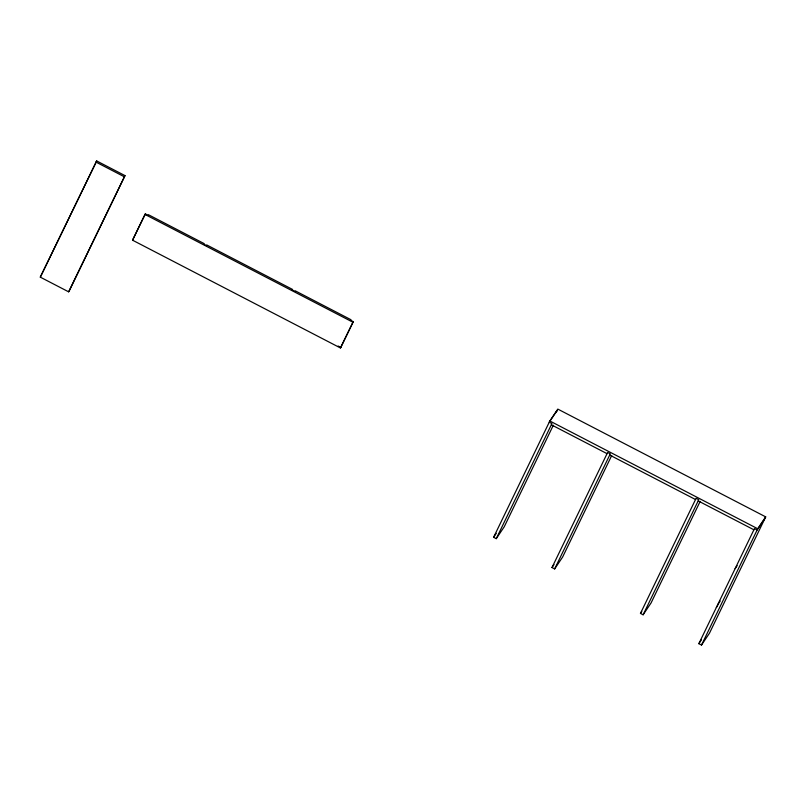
<?xml version="1.0" encoding="UTF-8"?>
<svg xmlns="http://www.w3.org/2000/svg" width="806" height="806" viewBox="0 0 806 806"><rect width="100%" height="100%" fill="white"/><g stroke="black" fill="none" stroke-linecap="round" stroke-linejoin="round"><path stroke-width="1.21" d="M40.3 277.153L96.69 160.948L124.99 175.617L69.356 290.714L68.611 291.822L40.3 277.153L96.69 160.948M68.611 291.822L124.99 175.617M132.537 240.188L144.989 214.436L145.362 213.882L148.012 215.252L148.395 214.698L204.12 243.593L203.747 244.147L206.407 245.528L206.779 244.964L292.588 289.455L292.215 290.009L294.865 291.379L295.238 290.825L350.973 319.72L350.6 320.274L353.26 321.654L340.807 347.406L340.434 347.96L132.537 240.188L145.362 213.882M340.434 347.96L353.26 321.654M553.329 425.225L504.244 526.771L496.264 538.66L493.615 537.28L549.833 420.984L557.812 409.095L765.7 516.868L709.482 633.173L701.502 645.052L698.852 643.682L754.487 528.585L757.146 529.965L765.116 518.077M556.13 412.561L557.228 410.304L549.249 422.193L551.909 423.563L496.264 538.66M551.999 567.555L607.633 452.458L610.293 453.838L554.649 568.925L551.999 567.555L553.994 564.583M611.724 455.491L562.628 557.037L554.649 568.925M640.468 613.416L696.102 498.32L698.752 499.7L643.117 614.787L640.468 613.416L641.798 611.432M700.182 501.352L651.097 602.898L643.117 614.787M701.502 645.052L757.731 528.756L765.7 516.868M493.615 537.28L496.274 533.32M735.132 568.633L737.127 565.661M717.531 605.044L720.181 601.085M716.363 607.462L717.693 605.477M698.852 643.682L701.512 639.722M95.934 162.056L124.245 176.736M549.833 420.984L757.731 528.756M551.324 424.772L607.049 453.667M609.709 455.047L695.518 499.529M698.177 500.899L753.902 529.794M144.989 214.436L352.877 322.209M338.147 346.026L340.807 347.406"/></g></svg>
